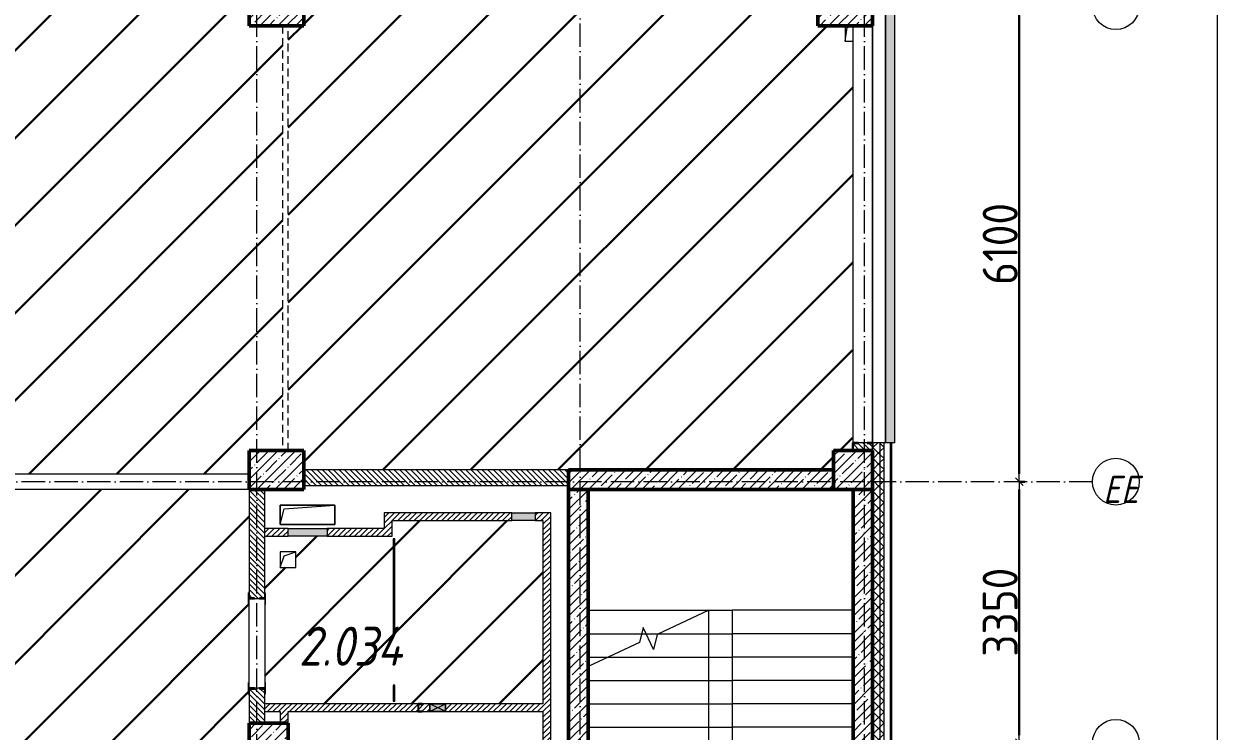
# Model space of a CAD drawing. Header units: millimetres. Extents: x -17017 to 628417, y -109036 to 199237.
# Drawn here: x 133619 to 148933, y 115795 to 124868 of the extents above; entities that cross this region are included whole.
import ezdxf

# ---------------------------------------------------------------- set-up
doc = ezdxf.new("R2010")
doc.units = ezdxf.units.MM
doc.linetypes.add('200_ШТРИХ_ш1п0_6_', pattern=[160, 100, -60])
doc.linetypes.add('50_200_ШТРИХ_1Т_ш5_п1_п1_', pattern=[700, 500, -100, 0, -100])
for name, color, linetype, lineweight in [('3.1) ЖБ окна 1.2 м', 102, 'Continuous', 30), ('A-____-____-DIMS', 7, 'Continuous', 9), ('A-DETL-____-OTLN-3', 7, '200_ШТРИХ_ш1п0_6_', 9), ('A-DETL-GENF-OTLN', 7, 'Continuous', 9), ('A-DOOR-OPNG-MCUT', 7, 'Continuous', 35), ('A-FLOR-____-OTLN', 7, 'Continuous', 9), ('A-GENM-____-MCUT', 7, 'Continuous', 25), ('A-GENM-____-OTLN', 7, 'Continuous', 9), ('A-GENM-____-OTLN-1', 7, 'Continuous', 25), ('A-GLAZ-____-OTLN', 7, 'Continuous', 9), ('A-WALL-____-MCUT', 7, 'Continuous', 13), ('A-WALL-____-MCUT-1', 7, 'Continuous', 9), ('A-WALL-____-MCUT-2', 7, 'Continuous', 50), ('A-WALL-____-OTLN', 7, 'Continuous', 9), ('A-WALL-____-PATT-1', 7, 'Continuous', 9), ('A-WALL-FNSH-MCUT-1', 7, 'Continuous', 9), ('I-WALL-____-OTLN', 7, 'Continuous', 9), ('S-COLS-____-MCUT', 7, 'Continuous', 50), ('S-COLS-____-OTLN', 7, 'Continuous', 9), ('S-GRID-____-IDEN', 7, 'Continuous', 9), ('S-GRID-____-OTLN-1', 7, '50_200_ШТРИХ_1Т_ш5_п1_п1_', 9), ('S-STRS-____-MBND', 7, 'Continuous', 9), ('S-STRS-____-OTLN-1', 7, 'Continuous', 9), ('Марки помещений', 7, 'Continuous', 9), ('стяжа', 7, 'Continuous', 30)]:
    doc.layers.add(name, color=color, linetype=linetype, lineweight=lineweight)
doc.layers.add('A-DOOR-____-OTLN-1', color=7, linetype='Continuous', lineweight=9, true_color=0xffffff)
doc.layers.add('A-GLAZ-____-OTLN-1', color=7, linetype='Continuous', lineweight=9, true_color=0xc0c0c0)
doc.styles.add('ISOCPEUR_I_2', font='isocpeui.ttf', dxfattribs={"width": 0.85, "height": 2.3})
doc.styles.add('ISOCPEUR_I_9', font='isocpeui.ttf', dxfattribs={"width": 0.9, "height": 250})
doc.styles.add('СПДС', font='isocpeur.ttf', dxfattribs={"width": 0.9})
doc.dimstyles.new('Размера А3', dxfattribs={"dimtxt": 200, "dimasz": 100, "dimexe": 70, "dimexo": 100, "dimgap": 20, "dimtad": 1, "dimdec": 0, "dimrnd": 10, "dimzin": 0, "dimdsep": 46, "dimtxsty": 'СПДС', "dimblk": 'ARROWHEAD_6', "dimcen": 1, "dimclrd": 256, "dimclre": 256, "dimclrt": 256, "dimazin": 0, "dimtfac": 1, "dimtdec": 0, "dimtmove": 2, "dimatfit": 3, "dimfxl": 1, "dimtolj": 1, "dimtzin": 0, "dimarcsym": 0})
pattern_1 = [(135, (43259.71, 63713.66), (-35.35534, -35.35534), [])]
pattern_2 = [(45, (43259.71, 63713.66), (-35.35534, 35.35534), [])]
pattern_3 = [(45, (43259.71, 63713.66), (-70.71068, 70.71068), []), (135, (43259.71, 63713.66), (-70.71068, -70.71068), [])]
pattern_4 = [(45, (43259.71, 63713.66), (-114.04925, 114.04925), []), (45, (43373.76, 63713.66), (-114.04925, 114.04925), [201.612, -40.322, 3.353, -36.97])]

# ---------------------------------------------------------------- blocks, each defined once
blk = doc.blocks.new('BSC_Колонна _Прямоугольная - 500х700-V108-АР1_План отверстий 2 этажа в осях 1-64_Ю-ЯЯ')
at = {"layer": 'S-COLS-____-OTLN'}
h = blk.add_hatch(dxfattribs=at)
h.set_pattern_fill('FP_121', color=256, style=0, pattern_type=2)
h.set_pattern_definition([(315, (-61381.04, 93600), (114.04925, 114.04925), []), (315, (-61381.04, 93485.95), (114.04925, 114.04925), [201.613, -40.323, 3.353, -36.97])])
h.paths.add_polyline_path([(-250, 350), (-250, -350), (250, -350), (250, 350)], flags=0)
at = {"layer": 'S-COLS-____-MCUT'}
for p, q in [((250, 350), (-250, 350)), ((-250, 350), (-250, -350)), ((250, -350), (250, 350)), ((-250, -350), (250, -350))]:
    blk.add_line(p, q, dxfattribs=at)
blk = doc.blocks.new('BSC_Колонна _Прямоугольная - 500х700-V109-АР1_План отверстий 2 этажа в осях 1-64_Ю-ЯЯ')
at = {"layer": 'S-COLS-____-OTLN'}
h = blk.add_hatch(dxfattribs=at)
h.set_pattern_fill('FP_122', color=256, style=0, pattern_type=2)
h.set_pattern_definition([(315, (-61381.04, 100900), (114.04925, 114.04925), []), (315, (-61381.04, 100785.95), (114.04925, 114.04925), [201.613, -40.323, 3.353, -36.97])])
h.paths.add_polyline_path([(-250, 350), (-250, -350), (250, -350), (250, 350)], flags=0)
at = {"layer": 'S-COLS-____-MCUT'}
for p, q in [((250, 350), (-250, 350)), ((-250, 350), (-250, -350)), ((250, -350), (250, 350)), ((-250, -350), (250, -350))]:
    blk.add_line(p, q, dxfattribs=at)
blk = doc.blocks.new('BSC_Колонна _Прямоугольная - 500х700-V110-АР1_План отверстий 2 этажа в осях 1-64_Ю-ЯЯ')
at = {"layer": 'S-COLS-____-OTLN'}
h = blk.add_hatch(dxfattribs=at)
h.set_pattern_fill('FP_123', color=256, style=0, pattern_type=2)
h.set_pattern_definition([(315, (-55431.04, 93600), (114.04925, 114.04925), []), (315, (-55431.04, 93485.95), (114.04925, 114.04925), [201.613, -40.323, 3.353, -36.97])])
h.paths.add_polyline_path([(-250, 350), (-250, -350), (250, -350), (250, 350)], flags=0)
at = {"layer": 'S-COLS-____-MCUT'}
for p, q in [((250, 350), (-250, 350)), ((-250, 350), (-250, -350)), ((250, -350), (250, 350)), ((-250, -350), (250, -350))]:
    blk.add_line(p, q, dxfattribs=at)
blk = doc.blocks.new('BSC_Колонна _Прямоугольная - 500х500-V111-АР1_План отверстий 2 этажа в осях 1-64_Ю-ЯЯ')
at = {"layer": 'S-COLS-____-OTLN'}
h = blk.add_hatch(dxfattribs=at)
h.set_pattern_fill('FP_124', color=256, style=0, pattern_type=2)
h.set_pattern_definition([(315, (-55431.04, 101000), (114.04925, 114.04925), []), (315, (-55431.04, 100885.95), (114.04925, 114.04925), [201.613, -40.323, 3.353, -36.97])])
h.paths.add_polyline_path([(-250, 250), (-250, -250), (250, -250), (250, 250)], flags=0)
at = {"layer": 'S-COLS-____-MCUT'}
for p, q in [((250, 250), (-250, 250)), ((-250, 250), (-250, -250)), ((250, -250), (250, 250)), ((-250, -250), (250, -250))]:
    blk.add_line(p, q, dxfattribs=at)
blk = doc.blocks.new('BSC_Колонна _Прямоугольная - 500х500-V147-АР1_План отверстий 2 этажа в осях 1-64_Ю-ЯЯ')
at = {"layer": 'S-COLS-____-OTLN'}
h = blk.add_hatch(dxfattribs=at)
h.set_pattern_fill('FP_160', color=256, style=0, pattern_type=2)
h.set_pattern_definition([(45, (-93500, -51931.04), (-114.04925, 114.04925), []), (45, (-93385.95, -51931.04), (-114.04925, 114.04925), [201.613, -40.323, 3.353, -36.97])])
h.paths.add_polyline_path([(-250, -250), (250, -250), (250, 250), (-250, 250)], flags=0)
at = {"layer": 'S-COLS-____-MCUT'}
for p, q in [((250, 250), (-250, 250)), ((-250, 250), (-250, -250)), ((250, -250), (250, 250)), ((-250, -250), (250, -250))]:
    blk.add_line(p, q, dxfattribs=at)
blk = doc.blocks.new('DOR_ДУ_распашная__1Ст_Прямоугольная_ШЕР - Вн_650х2100h_Кабинки С_у-19996353-АР1_План отверстий 2 этажа в осях 1-64_Ю-ЯЯ')
at = {"layer": 'A-DOOR-OPNG-MCUT'}
for p, q in [((-325, 10), (-325, -10)), ((325, -10), (325, 10))]:
    blk.add_line(p, q, dxfattribs=at)
blk = doc.blocks.new('Фахверк_СКБ_Уголок - 250_2700_1-27501432-АР1_План отверстий 2 этажа в осях 1-64_Ю-ЯЯ')
at = {"layer": 'A-GENM-____-MCUT'}
for p, q in [((200, 181), (125, 181)), ((125, 181), (125, 106)), ((131, 106), (131, 175)), ((131, 175), (200, 175)), ((200, 175), (200, 181)), ((125, 106), (131, 106)), ((131, -6), (125, -6)), ((125, -6), (125, -81)), ((125, -81), (200, -81)), ((131, -75), (131, -6)), ((200, -75), (131, -75)), ((200, -81), (200, -75))]:
    blk.add_line(p, q, dxfattribs=at)
blk = doc.blocks.new('154_Фахверк_СКБ_Швеллер - Тип_100_3960-28331862-АР1_План отверстий 2 этажа в осях 1-64_Ю-ЯЯ')
at = {"layer": 'A-GENM-____-MCUT'}
for p, q in [((175, 50), (125, 50)), ((125, 50), (125, -50)), ((128, 47), (175, 47)), ((128, -47), (128, 47)), ((175, 47), (175, 50)), ((125, -50), (175, -50)), ((175, -47), (128, -47)), ((175, -50), (175, -47))]:
    blk.add_line(p, q, dxfattribs=at)
blk = doc.blocks.new('154_Стойка_СКБ_Уголок - СМ-2180_200-28268025-АР1_План отверстий 2 этажа в осях 1-64_Ю-ЯЯ')
at = {"layer": 'A-GENM-____-MCUT'}
for p, q in [((125, 156), (125, 81)), ((200, 156), (125, 156)), ((200, 150), (200, 156)), ((125, 81), (131, 81)), ((131, 19), (125, 19)), ((125, 19), (125, -56)), ((131, 81), (131, 150)), ((131, 150), (200, 150)), ((131, -50), (131, 19)), ((125, -56), (200, -56)), ((200, -50), (131, -50)), ((200, -56), (200, -50))]:
    blk.add_line(p, q, dxfattribs=at)
blk = doc.blocks.new('Стойка_Влож_Полоса боковая - Полоса-28213942-АР1_План отверстий 2 этажа в осях 1-64_Ю-ЯЯ')
at = {"layer": 'A-GENM-____-OTLN'}
for p, q in [((-5, 60), (0, 60)), ((-5, -60), (-5, 60)), ((0, -60), (-5, -60))]:
    blk.add_line(p, q, dxfattribs=at)
blk = doc.blocks.new('Стойка_Влож_Уголок_Опорный - Уголок-28213941-АР1_План отверстий 2 этажа в осях 1-64_Ю-ЯЯ')
at = {"layer": 'A-GENM-____-OTLN'}
for p, q in [((-212, -6), (-212, 0)), ((0, 0), (0, -6)), ((-212, -75), (-212, -6)), ((-212, -6), (-206, -6)), ((-212, -75), (-206, -75)), ((-6, -6), (0, -6)), ((-6, -75), (0, -75)), ((0, -6), (0, -75))]:
    blk.add_line(p, q, dxfattribs=at)
blk = doc.blocks.new('AR_Отверстие Ниша - Лючок-32401647-АР1_План отверстий 2 этажа в осях 1-64_Ю-ЯЯ')
at = {"layer": 'A-GLAZ-____-OTLN'}
blk.add_hatch(color=256, dxfattribs=at).paths.add_polyline_path([(150, 50), (-150, 50), (-150, -50), (150, -50)], flags=0)
for p, q in [((-150, 50), (150, 50)), ((-150, -50), (-150, 50)), ((150, 50), (150, -50)), ((150, -50), (-150, -50))]:
    blk.add_line(p, q, dxfattribs=at)
blk = doc.blocks.new('AR_Отверстие Ниша - Лючок-32401869-АР1_План отверстий 2 этажа в осях 1-64_Ю-ЯЯ')
at = {"layer": 'A-GLAZ-____-OTLN'}
blk.add_hatch(color=256, dxfattribs=at).paths.add_polyline_path([(250, 50), (-250, 50), (-250, -50), (250, -50)], flags=0)
for p, q in [((-250, 50), (250, 50)), ((-250, -50), (-250, 50)), ((250, 50), (250, -50)), ((250, -50), (-250, -50))]:
    blk.add_line(p, q, dxfattribs=at)
blk = doc.blocks.new('AR_Отверстие прямоугольное _в плите_ - AR_Отверстие прямоугольное _в плите_-30459207-АР1_План отверстий 2 этажа в осях 1-64_Ю-ЯЯ')
at = {"layer": 'A-GENM-____-OTLN'}
for p, q in [((100, 100), (-100, 100)), ((-100, 100), (-100, -100)), ((-100, -100), (-50, 50)), ((-50, 50), (100, 100)), ((100, -100), (100, 100)), ((-100, -100), (100, -100))]:
    blk.add_line(p, q, dxfattribs=at)
blk = doc.blocks.new('AR_Отверстие прямоугольное _в плите_ - AR_Отверстие прямоугольное _в плите_-30459221-АР1_План отверстий 2 этажа в осях 1-64_Ю-ЯЯ')
at = {"layer": 'A-GENM-____-OTLN'}
for p, q in [((350, 125), (-350, 125)), ((-350, 125), (-350, -125)), ((-350, -125), (-300, 75)), ((-300, 75), (350, 125)), ((350, -125), (350, 125)), ((-350, -125), (350, -125))]:
    blk.add_line(p, q, dxfattribs=at)
blk = doc.blocks.new('AR_Отверстие прямоугольное _в плите_ - AR_Отверстие прямоугольное _в плите_-V166-АР1_План отверстий 2 этажа в осях 1-64_Ю-ЯЯ')
at = {"layer": 'A-GENM-____-OTLN'}
for p, q in [((-50, 100), (-50, -100)), ((-50, -100), (-25, 75)), ((-25, 75), (50, 100)), ((50, -100), (50, 100)), ((-50, -100), (50, -100))]:
    blk.add_line(p, q, dxfattribs=at)
blk = doc.blocks.new('Отлив_СКБ - Отлив витража_120_НВФ-31884153-АР1_План отверстий 2 этажа в осях 1-64_Ю-ЯЯ')
at = {"layer": 'A-GLAZ-____-OTLN-1'}
for points in [[(0, 0), (0, -2), (13700, -2), (13700, 0), (4672, 0)], [(0, -83), (0, -120), (13700, -120), (13700, -2), (0, -2), (0, -63)]]:
    blk.add_hatch(color=256, dxfattribs=at).paths.add_polyline_path(points, flags=0)
at = {"layer": 'A-GLAZ-____-OTLN'}
for p, q in [((0, 0), (13700, 0)), ((13700, -2), (0, -2)), ((0, -120), (0, -83)), ((0, -120), (13700, -120)), ((13700, -83), (13700, -120))]:
    blk.add_line(p, q, dxfattribs=at)
blk = doc.blocks.new('AR_Отверстие прямоугольное _в стене__БезПР - AR_Отверстие прямоугольное _в стене__БезПР-36427953-АР1_План отверстий 2 этажа в осях 1-64_Ю-ЯЯ')
at = {"layer": 'A-GLAZ-____-OTLN'}
blk.add_hatch(color=256, dxfattribs=at).paths.add_polyline_path([(100, 50), (-100, 50), (-100, -50), (100, -50)], flags=0)
at = {"layer": 'A-DETL-GENF-OTLN'}
for p, q in [((-100, -50), (-100, 50)), ((-100, 50), (100, 50)), ((100, 50), (-100, -50)), ((-100, 50), (100, -50)), ((100, 50), (-100, 50)), ((-100, 50), (-100, -50)), ((100, 50), (100, -50)), ((100, -50), (100, 50)), ((100, -50), (-100, -50)), ((-100, -50), (100, -50))]:
    blk.add_line(p, q, dxfattribs=at)
blk = doc.blocks.new('Ось сетки - Круг_Ø6_00__ISO-2_5_0_9K_-25732049-АР1_План отверстий 2 этажа в осях 1-64_Ю-ЯЯ')
at = {"layer": 'S-GRID-____-IDEN'}
blk.add_circle((0, 0), 3, dxfattribs=at)
blk = doc.blocks.new('ARROWHEAD_6')
at = {"color": 0, "linetype": 'Continuous'}
for p, q in [((0, 0), (-1, 0)), ((-0.5, -0.5), (0.5, 0.5))]:
    blk.add_line(p, q, dxfattribs=at)
blk = doc.blocks.new('*D2798')
at = {"layer": 'A-____-____-DIMS', "lineweight": -2, "transparency": 16777216}
for p, q in [((87537, 514297), (87613, 514297)), ((87543, 511047), (87543, 514197)), ((87537, 510947), (87613, 510947))]:
    blk.add_line(p, q, dxfattribs=at)
at = {"layer": 'Defpoints', "color": 0, "transparency": 16777216}
for p in [(87437, 514297), (87543, 514297), (87437, 510947)]:
    blk.add_point(p, dxfattribs=at)
at = {"layer": 'A-____-____-DIMS', "lineweight": -2, "transparency": 16777216, "xscale": 100, "yscale": 100, "zscale": 100}
for p, rotation in [((87543, 514297), 90), ((87543, 510947), 270)]:
    blk.add_blockref('ARROWHEAD_6', p, dxfattribs=dict(at, rotation=rotation))
at = {"layer": 'A-____-____-DIMS', "transparency": 16777216, "insert": (87298, 512622), "char_height": 450, "width": 2.49, "attachment_point": 5, "rotation": 90, "style": 'СПДС'}
blk.add_mtext('\\A1;3350', dxfattribs=at)
blk = doc.blocks.new('*D2799')
at = {"layer": 'A-____-____-DIMS', "lineweight": -2, "transparency": 16777216}
for p, q in [((87537, 520397), (87613, 520397)), ((87543, 514397), (87543, 520297)), ((87537, 514297), (87613, 514297))]:
    blk.add_line(p, q, dxfattribs=at)
at = {"layer": 'Defpoints', "color": 0, "transparency": 16777216}
for p in [(87437, 520397), (87543, 520397), (87437, 514297)]:
    blk.add_point(p, dxfattribs=at)
at = {"layer": 'A-____-____-DIMS', "lineweight": -2, "transparency": 16777216, "xscale": 100, "yscale": 100, "zscale": 100}
for p, rotation in [((87543, 520397), 90), ((87543, 514297), 270)]:
    blk.add_blockref('ARROWHEAD_6', p, dxfattribs=dict(at, rotation=rotation))
at = {"layer": 'A-____-____-DIMS', "transparency": 16777216, "insert": (87298, 517347), "char_height": 450, "width": 2.3, "attachment_point": 5, "rotation": 90, "style": 'СПДС'}
blk.add_mtext('\\A1;6100', dxfattribs=at)
blk = doc.blocks.new('2этаж')
at = {"layer": 'S-GRID-____-OTLN-1', "color": 251, "ltscale": 0.6, "true_color": 0x636466}
for p, q in [((77758.3, 498997), (77758.3, 549908.8)), ((81908.3, 508532.6), (81908.3, 549908.8)), ((85558.3, 498997), (85558.3, 549908.8)), ((88482.7, 514297), (-20260.4, 514297))]:
    blk.add_line(p, q, dxfattribs=at)
at = {"layer": 'S-GRID-____-IDEN', "xscale": 99.99999999999993, "yscale": 99.99999999999993, "zscale": 99.99999999999993}
for p, rotation in [((88782.7, 520397), 269.9999999999995), ((88782.7, 514297), 89.9999999999998), ((88782.7, 510947), 269.9999999999995)]:
    blk.add_blockref('Ось сетки - Круг_Ø6_00__ISO-2_5_0_9K_-25732049-АР1_План отверстий 2 этажа в осях 1-64_Ю-ЯЯ', p, dxfattribs=dict(at, rotation=rotation))
at = {"layer": 'S-GRID-____-IDEN', "insert": (88615.7, 514373.1), "char_height": 350, "width": 404.05, "attachment_point": 1, "style": 'ISOCPEUR_I_9'}
blk.add_mtext('ЕЕ', dxfattribs=at)
at = {"layer": 'A-____-____-DIMS'}
for base, p1, p2, picture, middle in [((87542.6, 520397), (87436.5, 514297), (87436.5, 520397), '*D2799', (87297.6, 517347)), ((87542.6, 514297), (87436.5, 510947), (87436.5, 514297), '*D2798', (87297.6, 512622))]:
    dim = blk.add_linear_dim(base=base, p1=p1, p2=p2, angle=90, dimstyle='Размера А3', override={"dimtxt": 450}, dxfattribs=at)
    dim.commit()
    dim.dimension.update_dxf_attribs({"geometry": picture, "text_midpoint": middle})

msp = doc.modelspace()

# ---------------------------------------------------------------- hatches: boundary and pattern name
at = {"layer": 'A-WALL-____-PATT-1'}
h = msp.add_hatch(dxfattribs=at)
h.set_pattern_fill('FP_1', color=256, style=0, pattern_type=2)
h.set_pattern_definition(pattern_3)
h.paths.add_polyline_path([(144660, 110530), (144660, 110795), (144610, 110795), (144610, 110530)], flags=0)
h.paths.add_polyline_path([(144610, 111795), (144660, 111795), (144660, 119495), (144610, 119495), (144610, 114481)], flags=0)
h.paths.add_polyline_path([(144610, 133195), (144660, 133195), (144660, 134445), (144610, 134445), (144610, 133854)], flags=0)
h.paths.add_polyline_path([(144610, 136245), (144660, 136245), (144660, 137445), (144610, 137445), (144610, 137082)], flags=0)
h.paths.add_polyline_path([(144660, 139245), (144660, 140445), (144610, 140445), (144610, 139245)], flags=0)
h.paths.add_polyline_path([(144660, 142245), (144660, 143445), (144610, 143445), (144610, 142245)], flags=0)
h.paths.add_polyline_path([(144660, 145245), (144660, 149495), (144610, 149495), (144610, 145245)], flags=0)
h = msp.add_hatch(dxfattribs=at)
h.set_pattern_fill('FP_1', color=256, style=0, pattern_type=2)
h.set_pattern_definition(pattern_3)
h.paths.add_polyline_path([(144510, 110530), (144610, 110530), (144610, 110795), (144510, 110795)], flags=0)
h.paths.add_polyline_path([(144610, 111795), (144610, 119495), (144516, 119495), (144516, 119420), (144510, 119420), (144510, 111795)], flags=0)
h.paths.add_polyline_path([(144610, 133195), (144610, 134445), (144516, 134445), (144516, 134370), (144510, 134370), (144510, 133270), (144516, 133270), (144516, 133195)], flags=0)
h.paths.add_polyline_path([(144516, 136245), (144610, 136245), (144610, 137445), (144510, 137445), (144510, 136320), (144516, 136320), (144516, 136251)], flags=0)
h.paths.add_polyline_path([(144516, 139245), (144610, 139245), (144610, 140445), (144516, 140445), (144516, 140370), (144510, 140370), (144510, 139320), (144516, 139320), (144516, 139251)], flags=0)
h.paths.add_polyline_path([(144516, 142245), (144610, 142245), (144610, 143445), (144516, 143445), (144516, 143370), (144510, 143370), (144510, 142320), (144516, 142320), (144516, 142251)], flags=0)
h.paths.add_polyline_path([(144610, 145245), (144610, 149395), (144510, 149395), (144510, 145245)], flags=0)
h = msp.add_hatch(dxfattribs=at)
h.set_pattern_fill('FP_6', color=256, style=0, pattern_type=2)
h.set_pattern_definition(pattern_1)
h.paths.add_polyline_path([(144510, 119395), (144510, 119489), (144441, 119489), (144441, 119495), (144329, 119495), (144329, 119489), (144260, 119489), (144260, 119395), (144441, 119395)], flags=0)
h = msp.add_hatch(dxfattribs=at)
h.set_pattern_fill('FP_3', color=256, style=0, pattern_type=2)
h.set_pattern_definition([(45, (43259.71, 63713.66), (-85.53659, 85.53659), []), (45, (43316.74, 63713.66), (-85.53659, 85.53659), [])])
h.paths.add_polyline_path([(144760, 110530), (144760, 110795), (144740, 110795), (144740, 110530)], flags=0)
h.paths.add_polyline_path([(144740, 111795), (144760, 111795), (144760, 119495), (144740, 119495), (144740, 114481)], flags=0)
h = msp.add_hatch(dxfattribs=at)
h.set_pattern_fill('FP_6', color=256, style=0, pattern_type=2)
h.set_pattern_definition(pattern_1)
h.paths.add_polyline_path([(140610, 118945), (140610, 119145), (137210, 119145), (137210, 118945), (138690, 118945)], flags=0)
h = msp.add_hatch(dxfattribs=at)
h.set_pattern_fill('FP_13', color=256, style=0, pattern_type=2)
h.set_pattern_definition(pattern_4)
h.paths.add_polyline_path([(144010, 118895), (144010, 119145), (140610, 119145), (140610, 118895), (142225, 118895)], flags=0)
h = msp.add_hatch(dxfattribs=at)
h.set_pattern_fill('FP_6', color=256, style=0, pattern_type=2)
h.set_pattern_definition(pattern_1)
h.paths.add_polyline_path([(136710, 115895), (136710, 116339), (136641, 116339), (136641, 116345), (136579, 116345), (136579, 116339), (136510, 116339), (136510, 115895)], flags=0)
h.paths.add_polyline_path([(136641, 117495), (136641, 117501), (136710, 117501), (136710, 118895), (136510, 118895), (136510, 117501), (136579, 117501), (136579, 117495)], flags=0)
h = msp.add_hatch(dxfattribs=at)
h.set_pattern_fill('FP_13', color=256, style=0, pattern_type=2)
h.set_pattern_definition(pattern_4)
h.paths.add_polyline_path([(140860, 113695), (140860, 118895), (140610, 118895), (140610, 113695)], flags=0)
h = msp.add_hatch(dxfattribs=at)
h.set_pattern_fill('FP_13', color=256, style=0, pattern_type=2)
h.set_pattern_definition(pattern_4)
h.paths.add_polyline_path([(144510, 111795), (144510, 118895), (144260, 118895), (144260, 111795)], flags=0)
h = msp.add_hatch(dxfattribs=at)
h.set_pattern_fill('FP_5', color=256, style=0, pattern_type=2)
h.set_pattern_definition(pattern_2)
h.paths.add_polyline_path([(140180, 118495), (140280, 118495), (140280, 118595), (140180, 118595), (140180, 118590)], flags=0)
h.paths.add_polyline_path([(138345, 118495), (139880, 118495), (139880, 118595), (138245, 118595), (138245, 118495)], flags=0)
h = msp.add_hatch(dxfattribs=at)
h.set_pattern_fill('FP_5', color=256, style=0, pattern_type=2)
h.set_pattern_definition(pattern_2)
h.paths.add_polyline_path([(140366, 114195), (140380, 114195), (140380, 114495), (140280, 114495), (140280, 114195), (140366, 114195)], flags=0)
h.paths.add_polyline_path([(140280, 114995), (140380, 114995), (140380, 118595), (140280, 118595), (140280, 116045)], flags=0)
h = msp.add_hatch(dxfattribs=at)
h.set_pattern_fill('FP_5', color=256, style=0, pattern_type=2)
h.set_pattern_definition(pattern_2)
h.paths.add_polyline_path([(137010, 118295), (137010, 118395), (136710, 118395), (136710, 118295)], flags=0)
h.paths.add_polyline_path([(138245, 118295), (138245, 118395), (137510, 118395), (137510, 118295)], flags=0)
h = msp.add_hatch(dxfattribs=at)
h.set_pattern_fill('FP_5', color=256, style=0, pattern_type=2)
h.set_pattern_definition(pattern_2)
h.paths.add_polyline_path([(138345, 118295), (138345, 118495), (138245, 118495), (138245, 118295)], flags=0)
h = msp.add_hatch(dxfattribs=at)
h.set_pattern_fill('FP_5', color=256, style=0, pattern_type=2)
h.set_pattern_definition(pattern_2)
h.paths.add_polyline_path([(139030, 116045), (140280, 116045), (140280, 116145), (139030, 116145), (139030, 116106)], flags=0)
h.paths.add_polyline_path([(136910, 116045), (138680, 116045), (138680, 116145), (136710, 116145), (136710, 116045)], flags=0)
h.paths.add_polyline_path([(138830, 116045), (138830, 116145), (138730, 116145), (138730, 116142), (138683, 116142), (138683, 116048), (138730, 116048), (138730, 116045)], flags=0)
h = msp.add_hatch(dxfattribs=at)
h.set_pattern_fill('FP_5', color=256, style=0, pattern_type=2)
h.set_pattern_definition(pattern_2)
h.paths.add_polyline_path([(136910, 115895), (137010, 115895), (137010, 116045), (136910, 116045)], flags=0)
at = {"layer": 'стяжа'}
h = msp.add_hatch(dxfattribs=at)
h.set_pattern_fill('ANSI31', color=5, scale=250)
h.paths.add_polyline_path([(134640, 138865), (136940, 138865), (136940, 142795), (136510, 142795), (136510, 143295), (136940, 143295), (136940, 144545), (136510, 144545), (136510, 145245), (136510, 145745), (135710, 145745), (135710, 146939), (135641, 146939), (135641, 146945), (135510, 146945), (135510, 148545), (135504, 148545), (135504, 148620), (135510, 149145), (135085, 149145), (135085, 149139), (135010, 149139), (135010, 149145), (133210, 149145), (133210, 149139), (133135, 149139), (132510, 149145), (132510, 148895), (132010, 148895), (132010, 149145), (130210, 149145), (130210, 149139), (130135, 149139), (129760, 149141), (129760, 149045), (129560, 149045), (129560, 149145), (129160, 149145), (129160, 149139), (129085, 149139), (127285, 149145), (127285, 149139), (127210, 149139), (126860, 149143), (126860, 149045), (126660, 149045), (126660, 148895), (126660, 148570), (126666, 148570), (126666, 148495), (126660, 146870), (126666, 146870), (126666, 146801), (126666, 146795), (126666, 146720), (126662, 146145), (127060, 146145), (127060, 144745), (127060, 141795), (127060, 140395), (127060, 137445), (127060, 136045), (126190, 136045), (124840, 136045), (124210, 136045), (124160, 136045), (121710, 136045), (121710, 133595), (121460, 133595), (121460, 130795), (121460, 130295), (120760, 130295), (120760, 130795), (120760, 130895), (118510, 130895), (118270, 130895), (118270, 130355), (118270, 130295), (118210, 130295), (118210, 128615), (118210, 128365), (118210, 128210), (118270, 128210), (118270, 127995), (121660, 127995), (123160, 127995), (123160, 128001), (123235, 128001), (123760, 127995), (124860, 127995), (128110, 127995), (128110, 128001), (128185, 128001), (132510, 127995), (132510, 127095), (132510, 126595), (132510, 123595), (132510, 123095), (132510, 121070), (132516, 121070), (132516, 120995), (132470, 120995), (132470, 120990), (132304, 120990), (132304, 121070), (132310, 123095), (131810, 123095), (131810, 123495), (130656, 123495), (130610, 123495), (129610, 123495), (129564, 123495), (129410, 123495), (129410, 121145), (129410, 121095), (129410, 119095), (129535, 119095), (129535, 119101), (129610, 119101), (129616, 119101), (129685, 119101), (129920, 119095), (130370, 119095), (130760, 119095), (130810, 119095), (130925, 119095), (131125, 119095), (132010, 119095), (132010, 119395), (132510, 119395), (132510, 119789), (132441, 119789), (132379, 119795), (132441, 119795), (132516, 119795), (132516, 119720), (132510, 119395), (132510, 119095), (136510, 119095), (136510, 119395), (136940, 119395), (136940, 124845), (136510, 124845), (136510, 125345), (136940, 125345), (136940, 127845), (136510, 127845), (136510, 128275), (134640, 128275)])
h.paths.add_polyline_path([(127060, 134095), (127060, 133595), (126760, 133595), (126060, 133595), (126060, 134095), (126760, 134095)], flags=16)
h.paths.add_polyline_path([(127047, 134082), (127047, 133607), (126760, 133607), (126760, 134082)], flags=0)
h.paths.add_polyline_path([(131810, 134295), (131960, 134295), (132360, 134295), (132510, 134295), (132510, 134095), (132510, 133595), (131810, 133595), (131810, 134095)], flags=16)
h.paths.add_polyline_path([(131822, 134282), (131960, 134282), (131960, 134220), (132360, 134220), (132360, 134282), (132497, 134282), (132497, 134095), (131822, 134095)], flags=0)
h.paths.add_polyline_path([(131810, 137795), (131810, 137895), (131810, 138045), (131810, 139045), (131810, 139545), (132510, 139545), (132510, 139045), (132510, 138045), (132510, 137895), (132510, 137795)], flags=16)
h.paths.add_polyline_path([(131810, 137895), (131810, 138045), (131910, 138045), (131910, 138195), (132410, 138195), (132410, 138045), (132510, 138045), (132510, 137895), (132410, 137895), (131910, 137895)], flags=16)
h.paths.add_polyline_path([(131810, 137895), (131860, 137970), (131810, 138045), (131910, 138045), (131910, 137895)], flags=0)
h.paths.add_polyline_path([(132010, 138945), (131910, 138295), (131910, 138295), (132410, 138295), (132410, 139045)], flags=0)
h.paths.add_polyline_path([(132410, 137895), (132410, 138045), (132510, 138045), (132460, 137970), (132510, 137895)], flags=0)
h.paths.add_polyline_path([(131710, 131295), (132510, 131295), (132510, 130795), (132510, 130295), (131810, 130295), (131710, 130295)], flags=16)
h.paths.add_polyline_path([(131810, 131195), (132410, 131195), (132410, 130795), (131810, 130795)], flags=0)
h.paths.add_polyline_path([(126760, 130795), (126760, 130295), (126760, 130095), (126760, 128995), (126760, 128895), (125960, 128895), (125960, 130795), (126060, 130795)], flags=16)
h.paths.add_polyline_path([(126060, 130295), (126660, 130295), (126660, 130095), (126760, 130095), (126760, 128995), (126660, 128995), (126060, 128995)], flags=0)
h.paths.add_polyline_path([(126760, 130095), (126710, 129545), (126760, 128995), (126660, 128995), (126660, 130095)], flags=0)
h.paths.add_polyline_path([(131810, 141395), (131810, 141895), (132510, 141895), (132510, 141395)], flags=16)
h.paths.add_polyline_path([(131810, 145395), (131810, 145895), (131810, 146295), (132510, 146295), (132510, 145895), (132510, 145395)], flags=16)
h.paths.add_polyline_path([(131910, 145895), (131910, 146195), (132410, 146195), (132410, 145895)], flags=0)
h.paths.add_polyline_path([(135510, 144645), (135510, 145945), (135510, 146870), (135504, 146870), (135504, 146939), (135510, 146939), (135510, 146870), (135510, 145945), (135610, 145945), (135610, 144645)], flags=16)
h.paths.add_polyline_path([(135510, 144645), (135510, 145945), (135610, 145945), (135610, 144645)], flags=16)
h.paths.add_polyline_path([(132379, 119789), (132470, 119800), (132350, 119800), (132350, 119789)], flags=17)
h.paths.add_polyline_path([(132310, 119789), (132304, 119795), (132304, 119720), (132310, 119720)], flags=17)
h = msp.add_hatch(dxfattribs=at)
h.set_pattern_fill('ANSI31', color=5, scale=250)
h.paths.add_polyline_path([(144260, 133195), (144254, 133195), (144254, 133270), (144256, 133395), (144160, 133395), (144160, 133595), (143810, 133595), (143810, 134095), (144160, 134095), (144160, 134295), (144260, 134295), (144260, 134370), (144254, 134370), (144254, 134445), (144260, 136245), (144254, 136245), (144254, 136320), (144260, 136945), (143810, 136945), (143810, 137445), (144260, 137445), (144260, 139245), (144254, 139245), (144254, 139320), (144256, 139645), (144160, 139645), (144160, 139845), (144260, 139845), (144260, 140370), (144254, 140370), (144254, 140445), (144260, 142245), (144254, 142245), (144254, 142320), (144257, 142595), (144160, 142595), (144160, 142795), (143810, 142795), (143810, 143295), (144160, 143295), (144160, 143495), (144260, 143495), (144260, 145245), (144010, 145245), (144010, 145495), (142260, 145495), (142260, 144545), (142160, 144545), (140860, 144545), (140360, 144545), (139060, 144545), (137010, 144545), (137010, 143295), (137210, 143295), (137210, 142795), (137010, 142795), (137010, 137445), (137210, 137445), (137210, 136945), (136510, 136945), (136510, 136660), (136510, 136360), (136510, 136060), (136510, 135760), (136510, 135460), (136510, 135160), (136510, 134979), (135723, 134613), (135676, 134418), (135544, 134701), (135496, 134507), (134710, 134140), (134710, 128345), (136510, 128345), (137210, 128345), (137210, 127845), (137010, 127845), (137010, 125345), (137210, 125345), (137210, 124845), (137010, 124845), (137010, 119395), (137210, 119395), (137210, 119145), (140610, 119145), (144010, 119145), (144010, 119395), (144254, 119395), (144254, 119495), (144259, 124645), (144160, 124645), (144160, 124845), (143810, 124845), (143810, 125345), (144260, 125345), (144260, 127645), (144160, 127645), (144160, 127845), (143810, 127845), (143810, 128345), (144260, 128345)])
h.paths.add_polyline_path([(137210, 133595), (136510, 133595), (134810, 133595), (134810, 134095), (136510, 134095), (137210, 134095)], flags=16)
h = msp.add_hatch(dxfattribs=at)
h.set_pattern_fill('ANSI31', color=5, scale=250)
h.paths.add_polyline_path([(144260, 113445), (142410, 113445), (140860, 113445), (140360, 113445), (140360, 112595), (140360, 110995), (140360, 110795), (144260, 110795), (144260, 111795)])
h.paths.add_polyline_path([(140110, 112595), (140110, 112995), (138360, 112995), (138310, 112995), (137710, 112995), (136610, 112995), (136510, 112995), (136510, 113195), (136510, 113695), (136510, 114020), (136504, 114020), (136504, 114095), (136504, 114101), (136504, 114170), (136509, 115020), (136504, 115020), (136504, 115089), (136504, 115095), (136504, 115170), (136510, 115395), (136510, 115895), (136510, 116270), (136504, 116270), (136504, 116345), (136504, 116351), (136504, 116420), (136509, 117420), (136504, 117420), (136504, 117489), (136504, 117495), (136504, 117570), (136510, 118895), (132510, 118895), (132010, 118895), (131125, 118895), (131125, 115895), (132010, 115895), (132510, 115895), (133310, 115895), (133310, 113695), (132510, 113695), (132510, 111845), (133310, 111845), (133310, 109645), (132510, 109645), (132210, 109645), (132210, 109620), (132216, 109620), (132216, 109545), (132210, 109395), (132210, 108395), (132210, 107445), (132216, 107445), (132216, 107370), (132210, 107195), (132510, 107195), (132510, 106695), (135960, 106695), (135960, 107195), (136460, 107195), (136460, 110545), (135960, 110545), (135960, 111045), (136460, 111045), (136460, 110745), (140110, 110745), (140110, 110995)])
h = msp.add_hatch(dxfattribs=at)
h.set_pattern_fill('ANSI31', color=5, scale=250)
h.paths.add_polyline_path([(140280, 118495), (140180, 118495), (139880, 118495), (138345, 118495), (138345, 118260), (138380, 118260), (138380, 117030), (138360, 117030), (138360, 118295), (137510, 118295), (137010, 118295), (136710, 118295), (136710, 117570), (136716, 117570), (136716, 117495), (136716, 117489), (136716, 117420), (136710, 116420), (136716, 116420), (136716, 116351), (136716, 116345), (136716, 116270), (136714, 116145), (138680, 116145), (138730, 116145), (138830, 116145), (139030, 116145), (140280, 116145)])
h.paths.add_polyline_path([(138380, 116380), (138380, 116180), (138360, 116180), (138360, 116380)], flags=16)
h.paths.add_polyline_path([(137110, 117895), (136910, 117895), (136910, 118095), (137110, 118095)], flags=16)
h.paths.add_polyline_path([(140280, 114995), (140280, 115645), (137010, 115645), (137010, 115395), (136710, 115395), (136710, 115170), (136716, 115170), (136716, 115095), (136716, 115089), (136716, 115020), (136710, 114170), (136716, 114170), (136716, 114101), (136716, 114095), (136716, 114020), (136710, 113895), (140280, 113895), (140280, 114195), (140280, 114495)])
h.paths.add_polyline_path([(136971, 116309), (138630, 116309), (138630, 117509), (136971, 117509)], flags=24)
h.paths.add_polyline_path([(137382, 114173), (139038, 114173), (139038, 115373), (137382, 115373)], flags=24)

# ---------------------------------------------------------------- linework, layer by layer
at = {"color": 1, "lineweight": 0}
msp.add_lwpolyline([(35697, 156516), (148933, 156516), (148933, 57688), (35697, 57688)], close=True, dxfattribs=at)
at = {"layer": 'A-DETL-____-OTLN-3'}
for p, q in [((136940, 124845), (136940, 119395)), ((137010, 119395), (137010, 124845))]:
    msp.add_line(p, q, dxfattribs=at)
at = {"layer": 'A-FLOR-____-OTLN'}
for p, q in [((136910, 118695), (137610, 118695)), ((136910, 118445), (136910, 118695)), ((137610, 118695), (137610, 118445)), ((137610, 118445), (136910, 118445))]:
    msp.add_line(p, q, dxfattribs=at)
at = {"layer": 'A-WALL-____-MCUT'}
for p, q in [((144441, 119495), (144329, 119495)), ((144740, 119495), (144516, 119495)), ((144740, 111795), (144740, 119495)), ((144260, 119420), (144260, 119395)), ((140610, 119145), (137210, 119145)), ((136510, 118895), (136510, 117570)), ((136710, 117570), (136710, 118895)), ((137210, 118945), (140610, 118945)), ((136579, 117495), (136641, 117495)), ((136510, 116270), (136510, 115895)), ((136641, 116345), (136579, 116345)), ((136710, 115895), (136710, 116270))]:
    msp.add_line(p, q, dxfattribs=at)
at = {"layer": 'A-WALL-____-MCUT-1'}
for p, q in [((144610, 111795), (144610, 119495)), ((144660, 111795), (144660, 119495)), ((144510, 119395), (144510, 119420)), ((144510, 119420), (144510, 119395))]:
    msp.add_line(p, q, dxfattribs=at)
at = {"layer": 'A-WALL-____-MCUT-2'}
for p, q in [((140610, 119145), (140610, 113695)), ((144010, 119145), (140610, 119145)), ((140610, 118895), (144010, 118895)), ((140860, 113445), (140860, 118895)), ((144260, 118895), (144260, 111795)), ((144510, 118895), (144510, 111795)), ((144510, 111795), (144510, 118895))]:
    msp.add_line(p, q, dxfattribs=at)
at = {"layer": 'A-WALL-____-OTLN'}
for p, q in [((144260, 119495), (144260, 124845)), ((144510, 119495), (144510, 124845)), ((144510, 124845), (144510, 119495))]:
    msp.add_line(p, q, dxfattribs=at)
at = {"layer": 'A-WALL-FNSH-MCUT-1'}
for p, q in [((144760, 119495), (144740, 119495)), ((144740, 119495), (144740, 111795)), ((144760, 111795), (144760, 119495)), ((139880, 118595), (138245, 118595)), ((138245, 118595), (138245, 118395)), ((140380, 118595), (140180, 118595)), ((140380, 114995), (140380, 118595)), ((137010, 118395), (136710, 118395)), ((138245, 118395), (137510, 118395)), ((138345, 118495), (139880, 118495)), ((138345, 118295), (138345, 118495)), ((140180, 118495), (140280, 118495)), ((140280, 118495), (140280, 116145)), ((136710, 118295), (137010, 118295)), ((137510, 118295), (138345, 118295)), ((138360, 118260), (138360, 117030)), ((138380, 118260), (138360, 118260)), ((138380, 117030), (138380, 118260)), ((138360, 116380), (138360, 116180)), ((138380, 116180), (138380, 116380)), ((138680, 116145), (136710, 116145)), ((138360, 116180), (138380, 116180)), ((138830, 116145), (138730, 116145)), ((140280, 116145), (139030, 116145)), ((136710, 116045), (136910, 116045)), ((136910, 116045), (136910, 115895)), ((137010, 116045), (138680, 116045)), ((137010, 115895), (137010, 116045)), ((138730, 116045), (138830, 116045)), ((139030, 116045), (140280, 116045)), ((140280, 116045), (140280, 114995))]:
    msp.add_line(p, q, dxfattribs=at)
at = {"layer": 'I-WALL-____-OTLN'}
for p, q in [((132510, 119095), (136510, 119095)), ((136510, 118895), (132510, 118895)), ((136510, 116345), (136510, 117495)), ((136710, 117495), (136710, 116345))]:
    msp.add_line(p, q, dxfattribs=at)
at = {"layer": 'S-STRS-____-MBND'}
for p, q in [((142410, 117345), (141748, 117036)), ((141569, 117125), (141521, 116930)), ((141701, 116842), (141569, 117125)), ((141748, 117036), (141701, 116842)), ((141521, 116930), (140860, 116622))]:
    msp.add_line(p, q, dxfattribs=at)
at = {"layer": 'S-STRS-____-OTLN-1'}
for p, q in [((140860, 117345), (142710, 117345)), ((140860, 117345), (142710, 117345)), ((142410, 117045), (142410, 117345)), ((144260, 117345), (142710, 117345)), ((142710, 117345), (142710, 117045)), ((144260, 117345), (142710, 117345)), ((140860, 117045), (141549, 117045)), ((140860, 117045), (141549, 117045)), ((141549, 117045), (141606, 117045)), ((141549, 117045), (141606, 117045)), ((141606, 117045), (141766, 117045)), ((141606, 117045), (141766, 117045)), ((141766, 117045), (142410, 117045)), ((141766, 117045), (142410, 117045)), ((142410, 116745), (142410, 117045)), ((142410, 117045), (142710, 117045)), ((142410, 117045), (142710, 117045)), ((142710, 117045), (142710, 116745)), ((144260, 117045), (142710, 117045)), ((144260, 117045), (142710, 117045)), ((140860, 116745), (141123, 116745)), ((140860, 116745), (141123, 116745)), ((141123, 116745), (142410, 116745)), ((141123, 116745), (142410, 116745)), ((142410, 116445), (142410, 116745)), ((142410, 116745), (142710, 116745)), ((142410, 116745), (142710, 116745)), ((142710, 116745), (142710, 116445)), ((144260, 116745), (142710, 116745)), ((144260, 116745), (142710, 116745)), ((140860, 116445), (142410, 116445)), ((140860, 116445), (142410, 116445)), ((142410, 116145), (142410, 116445)), ((142410, 116445), (142710, 116445)), ((142410, 116445), (142710, 116445)), ((142710, 116445), (142710, 116145)), ((144260, 116445), (142710, 116445)), ((144260, 116445), (142710, 116445)), ((140860, 116145), (142410, 116145)), ((140860, 116145), (142410, 116145)), ((142410, 115845), (142410, 116145)), ((142410, 116145), (142710, 116145)), ((142410, 116145), (142710, 116145)), ((142710, 116145), (142710, 115845)), ((144260, 116145), (142710, 116145)), ((144260, 116145), (142710, 116145)), ((140860, 115845), (142410, 115845)), ((140860, 115845), (142410, 115845)), ((142410, 115545), (142410, 115845)), ((142410, 115845), (142710, 115845)), ((142410, 115845), (142710, 115845)), ((142710, 115845), (142710, 115545)), ((144260, 115845), (142710, 115845)), ((144260, 115845), (142710, 115845))]:
    msp.add_line(p, q, dxfattribs=at)

# ---------------------------------------------------------------- block references
at = {"layer": '3.1) ЖБ окна 1.2 м'}
msp.add_blockref('2этаж', (58851, -395302), dxfattribs=at)
at = {"layer": 'A-DOOR-____-OTLN-1', "rotation": 90}
msp.add_blockref('DOR_ДУ_распашная__1Ст_Прямоугольная_ШЕР - Вн_650х2100h_Кабинки С_у-19996353-АР1_План отверстий 2 этажа в осях 1-64_Ю-ЯЯ', (138370, 116705), dxfattribs=at)
at = {"layer": 'A-GENM-____-OTLN'}
for name, p in [('AR_Отверстие прямоугольное _в плите_ - AR_Отверстие прямоугольное _в плите_-V166-АР1_План отверстий 2 этажа в осях 1-64_Ю-ЯЯ', (144210, 124745)), ('AR_Отверстие прямоугольное _в плите_ - AR_Отверстие прямоугольное _в плите_-30459221-АР1_План отверстий 2 этажа в осях 1-64_Ю-ЯЯ', (137260, 118570)), ('AR_Отверстие прямоугольное _в плите_ - AR_Отверстие прямоугольное _в плите_-30459207-АР1_План отверстий 2 этажа в осях 1-64_Ю-ЯЯ', (137010, 117995)), ('Стойка_Влож_Уголок_Опорный - Уголок-28213941-АР1_План отверстий 2 этажа в осях 1-64_Ю-ЯЯ', (136716, 117495))]:
    msp.add_blockref(name, p, dxfattribs=at)
for name, p, rotation in [('Стойка_Влож_Полоса боковая - Полоса-28213942-АР1_План отверстий 2 этажа в осях 1-64_Ю-ЯЯ', (136610, 117495), 89.99999999999991), ('Стойка_Влож_Уголок_Опорный - Уголок-28213941-АР1_План отверстий 2 этажа в осях 1-64_Ю-ЯЯ', (136504, 116345), 180), ('Стойка_Влож_Полоса боковая - Полоса-28213942-АР1_План отверстий 2 этажа в осях 1-64_Ю-ЯЯ', (136610, 116345), 269.9999999999999)]:
    msp.add_blockref(name, p, dxfattribs=dict(at, rotation=rotation))
at = {"layer": 'A-GENM-____-OTLN-1'}
for name, p, rotation in [('Фахверк_СКБ_Уголок - 250_2700_1-27501432-АР1_План отверстий 2 этажа в осях 1-64_Ю-ЯЯ', (144335, 119620), 269.9999999999999), ('154_Стойка_СКБ_Уголок - СМ-2180_200-28268025-АР1_План отверстий 2 этажа в осях 1-64_Ю-ЯЯ', (136660, 117370), 89.9999999999999), ('154_Стойка_СКБ_Уголок - СМ-2180_200-28268025-АР1_План отверстий 2 этажа в осях 1-64_Ю-ЯЯ', (136560, 116470), 269.9999999999999)]:
    msp.add_blockref(name, p, dxfattribs=dict(at, rotation=rotation))
msp.add_blockref('154_Фахверк_СКБ_Швеллер - Тип_100_3960-28331862-АР1_План отверстий 2 этажа в осях 1-64_Ю-ЯЯ', (138555, 116095), dxfattribs=at)
at = {"layer": 'A-GLAZ-____-OTLN'}
for name, p, rotation in [('Отлив_СКБ - Отлив витража_120_НВФ-31884153-АР1_План отверстий 2 этажа в осях 1-64_Ю-ЯЯ', (144677, 119495), 90), ('AR_Отверстие Ниша - Лючок-32401647-АР1_План отверстий 2 этажа в осях 1-64_Ю-ЯЯ', (140030, 118545), 180), ('AR_Отверстие Ниша - Лючок-32401869-АР1_План отверстий 2 этажа в осях 1-64_Ю-ЯЯ', (137260, 118345), 180), ('AR_Отверстие прямоугольное _в стене__БезПР - AR_Отверстие прямоугольное _в стене__БезПР-36427953-АР1_План отверстий 2 этажа в осях 1-64_Ю-ЯЯ', (138930, 116095), 180)]:
    msp.add_blockref(name, p, dxfattribs=dict(at, rotation=rotation))
at = {"layer": 'S-COLS-____-OTLN', "rotation": 89.9999999999999}
for name, p in [('BSC_Колонна _Прямоугольная - 500х700-V108-АР1_План отверстий 2 этажа в осях 1-64_Ю-ЯЯ', (136860, 125095)), ('BSC_Колонна _Прямоугольная - 500х700-V109-АР1_План отверстий 2 этажа в осях 1-64_Ю-ЯЯ', (144160, 125095)), ('BSC_Колонна _Прямоугольная - 500х700-V110-АР1_План отверстий 2 этажа в осях 1-64_Ю-ЯЯ', (136860, 119145)), ('BSC_Колонна _Прямоугольная - 500х500-V111-АР1_План отверстий 2 этажа в осях 1-64_Ю-ЯЯ', (144260, 119145))]:
    msp.add_blockref(name, p, dxfattribs=at)
at = {"layer": 'S-COLS-____-OTLN'}
msp.add_blockref('BSC_Колонна _Прямоугольная - 500х500-V147-АР1_План отверстий 2 этажа в осях 1-64_Ю-ЯЯ', (136760, 115645), dxfattribs=at)

# ---------------------------------------------------------------- texts
at = {"layer": 'Марки помещений', "insert": (137147, 117134), "char_height": 500, "width": 817.72, "attachment_point": 1, "style": 'ISOCPEUR_I_2'}
msp.add_mtext('2.034', dxfattribs=at)

doc.saveas('drawing.dxf')
